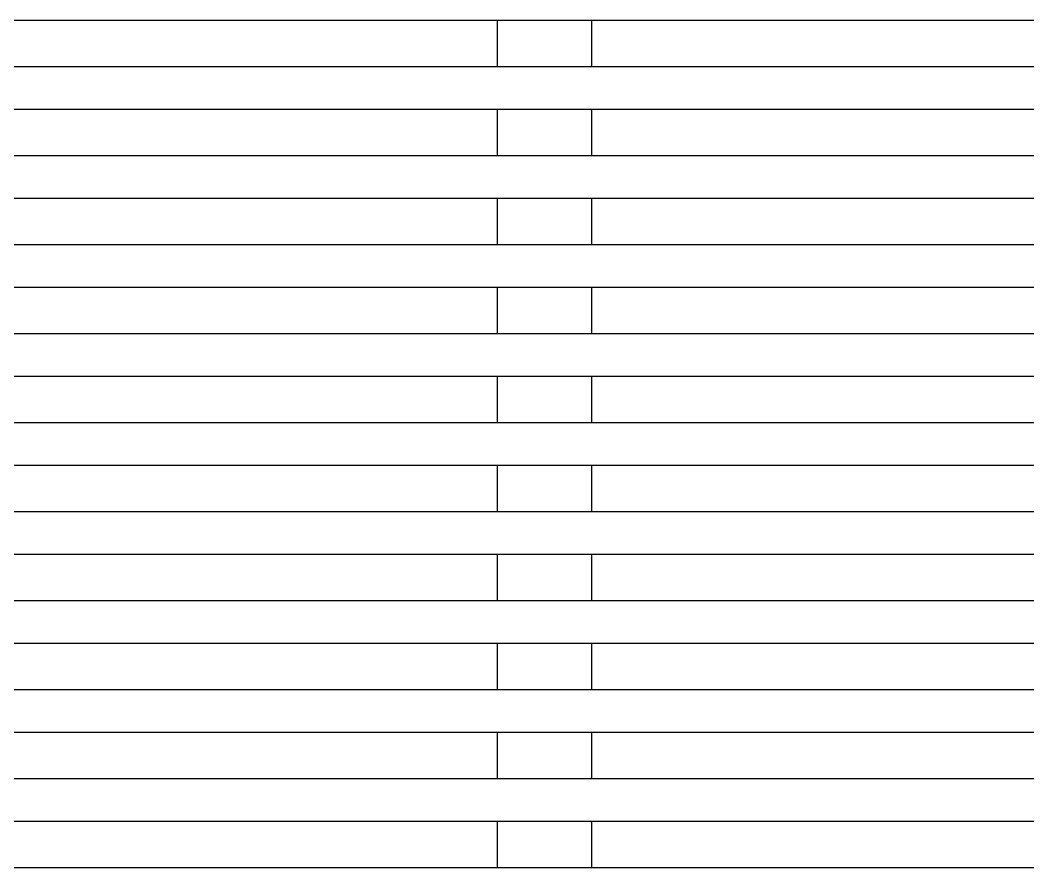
# Model space of a CAD drawing. Header units: millimetres. Extents: x -945625 to 316, y 6 to 533140.
# Drawn here: x -945426.27 to -945383.25, y 532323.51 to 532359.71 of the extents above; entities that cross this region are included whole.
import ezdxf

# ---------------------------------------------------------------- set-up
doc = ezdxf.new("R2010")
doc.units = ezdxf.units.MM
doc.header["$LTSCALE"] = 4

msp = doc.modelspace()

# ---------------------------------------------------------------- linework, layer by layer
at = {"color": 7, "linetype": 'Continuous'}
for p, q in [((-945482.884, 532359.709), (-945357.884, 532359.709)), ((-945405.884, 532357.709), (-945405.884, 532359.709)), ((-945401.884, 532359.709), (-945401.884, 532357.709)), ((-945357.884, 532357.709), (-945457.884, 532357.709)), ((-945482.884, 532355.909), (-945357.884, 532355.909)), ((-945405.884, 532353.909), (-945405.884, 532355.909)), ((-945401.884, 532355.909), (-945401.884, 532353.909)), ((-945357.884, 532353.909), (-945482.884, 532353.909)), ((-945482.884, 532352.109), (-945357.884, 532352.109)), ((-945405.884, 532350.109), (-945405.884, 532352.109)), ((-945401.884, 532352.109), (-945401.884, 532350.109)), ((-945357.884, 532350.109), (-945482.884, 532350.109)), ((-945482.884, 532348.309), (-945357.884, 532348.309)), ((-945405.884, 532346.309), (-945405.884, 532348.309)), ((-945401.884, 532348.309), (-945401.884, 532346.309)), ((-945357.884, 532346.309), (-945482.884, 532346.309)), ((-945482.884, 532344.509), (-945357.884, 532344.509)), ((-945405.884, 532342.509), (-945405.884, 532344.509)), ((-945401.884, 532344.509), (-945401.884, 532342.509)), ((-945357.884, 532342.509), (-945482.884, 532342.509)), ((-945482.884, 532340.709), (-945357.884, 532340.709)), ((-945405.884, 532338.709), (-945405.884, 532340.709)), ((-945401.884, 532340.709), (-945401.884, 532338.709)), ((-945357.884, 532338.709), (-945482.884, 532338.709)), ((-945482.884, 532336.909), (-945357.884, 532336.909)), ((-945405.884, 532334.909), (-945405.884, 532336.909)), ((-945401.884, 532336.909), (-945401.884, 532334.909)), ((-945357.884, 532334.909), (-945482.884, 532334.909)), ((-945482.884, 532333.109), (-945357.884, 532333.109)), ((-945405.884, 532331.109), (-945405.884, 532333.109)), ((-945401.884, 532333.109), (-945401.884, 532331.109)), ((-945357.884, 532331.109), (-945482.884, 532331.109)), ((-945482.884, 532329.309), (-945357.884, 532329.309)), ((-945405.884, 532327.309), (-945405.884, 532329.309)), ((-945401.884, 532329.309), (-945401.884, 532327.309)), ((-945357.884, 532327.309), (-945482.884, 532327.309)), ((-945482.884, 532325.509), (-945357.884, 532325.509)), ((-945405.884, 532323.509), (-945405.884, 532325.509)), ((-945401.884, 532325.509), (-945401.884, 532323.509)), ((-945357.884, 532323.509), (-945482.884, 532323.509))]:
    msp.add_line(p, q, dxfattribs=at)

doc.saveas('drawing.dxf')
